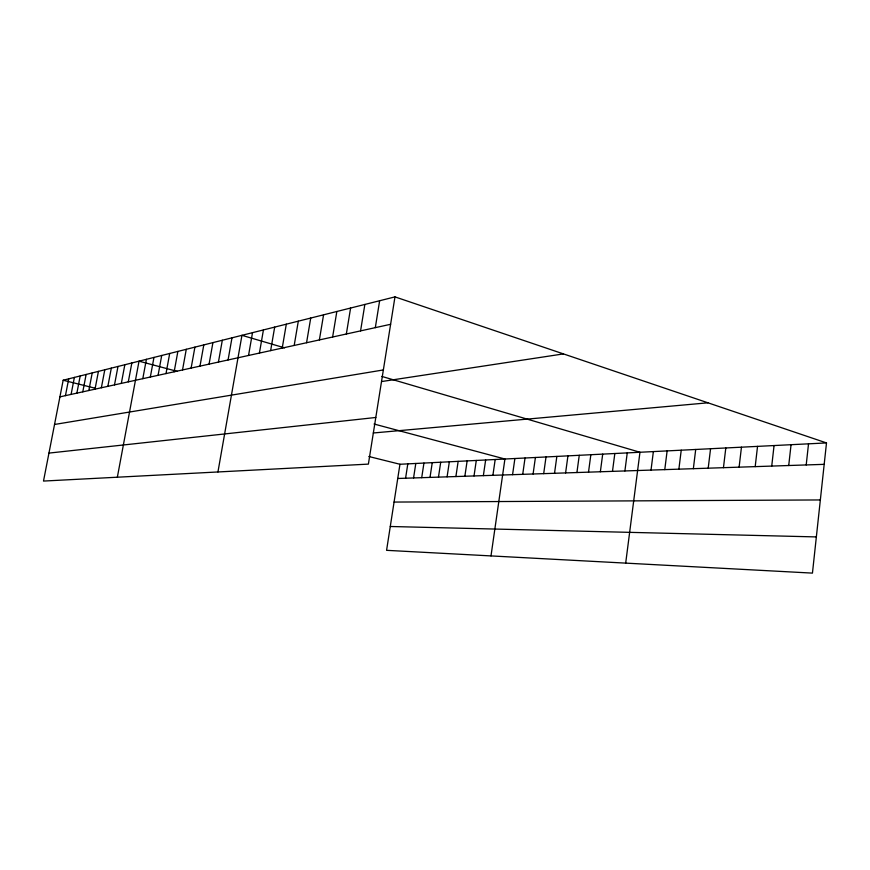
<?xml version="1.0" encoding="UTF-8"?>
<svg xmlns="http://www.w3.org/2000/svg" width="870" height="870" viewBox="0 0 870 870"><rect width="100%" height="100%" fill="white"/><g stroke="black" fill="none" stroke-linecap="round" stroke-linejoin="round"><path stroke-width="1.3" d="M826.5 442.928L812.449 573.112L386.574 550.329L399.95 464.265L826.5 442.928L394.969 296.887L63.162 380.233L43.5 481.066L368.391 464.112L394.969 296.887M806.207 464.939L808.524 443.83M788.72 465.515L791.058 444.7M771.733 466.081L774.061 445.549M755.193 466.624L757.542 446.375M739.108 467.168L741.457 447.18M723.459 467.679L725.808 447.963M708.202 468.19L710.562 448.724M693.357 468.68L695.706 449.475M678.883 469.158L681.232 450.192M664.778 469.626L667.127 450.899M625.682 563.118L639.961 452.259L381.887 376.438M651.021 470.083L653.37 451.584M624.899 470.953L627.248 452.9M612.48 471.366L614.829 453.52M600.354 471.768L602.703 454.129M576.93 472.54L579.257 455.293M588.511 472.16L590.85 454.716M565.598 472.921L567.936 455.869M554.527 473.28L556.854 456.413M533.092 473.998L535.409 457.489M543.696 473.639L546.012 456.957M522.718 474.335L525.034 458.012M490.995 555.919L504.926 459.012L374.056 424.016M512.571 474.672L514.877 458.523M492.898 475.324L495.182 459.501M474.019 475.955L476.292 460.447M483.361 475.64L485.645 459.98M455.891 476.553L458.153 461.361M464.863 476.26L467.136 460.904M447.093 476.847L449.344 461.796M430.008 477.412L432.249 462.655M438.469 477.13L440.709 462.231M413.565 477.956L415.795 463.471M421.711 477.684L423.94 463.068M405.583 478.228L407.802 463.873M375.318 327.653L379.635 300.748M360.571 330.894L364.856 304.456M346.347 334.015L350.599 308.034M332.623 337.016L336.842 311.493M319.377 339.931L323.564 314.831M294.19 345.455L298.312 321.171M306.566 342.736L310.721 318.05M282.217 348.087L286.306 324.184M270.635 350.621L274.681 327.109M248.537 355.471L252.517 332.666M259.412 353.089L263.425 329.937M217.946 471.964L241.947 335.331L284.61 347.859M218.435 362.072L222.318 340.257M228.07 359.962L231.985 337.832M199.98 366.129L203.797 344.911M209.072 364.128L212.922 342.617M182.526 369.957L186.278 349.305M191.128 368.064L194.913 347.141M174.152 371.794L177.871 351.415M158.068 375.329L161.722 355.471M166.007 373.578L169.693 353.47M117.352 477.206L139.026 361.17L177.382 371.425M142.8 378.667L146.399 359.321M150.336 377.014L153.968 357.418M121.321 383.387L124.834 364.737M128.303 381.854L131.838 362.975M107.858 386.345L111.316 368.14M114.503 384.877L117.994 366.455M88.838 390.51L92.209 372.936M95.026 389.151L98.43 371.37M101.366 387.77L104.791 369.772M71.101 394.404L74.385 377.406M76.875 393.142L80.192 375.949M82.791 391.837L86.13 374.459M65.446 395.643L68.708 378.831M59.921 396.861L390.619 324.292M54.538 424.473L383.355 369.946M381.974 381.495L563.434 353.905M48.948 453.096L375.807 417.48M373.306 432.988L707.941 402.81M397.742 478.478L824.194 464.341M394.077 502.066L820.345 499.945M390.282 526.491L816.354 536.92M63.162 380.233L95.482 388.292M368.826 456.5L399.95 464.265"/></g></svg>
